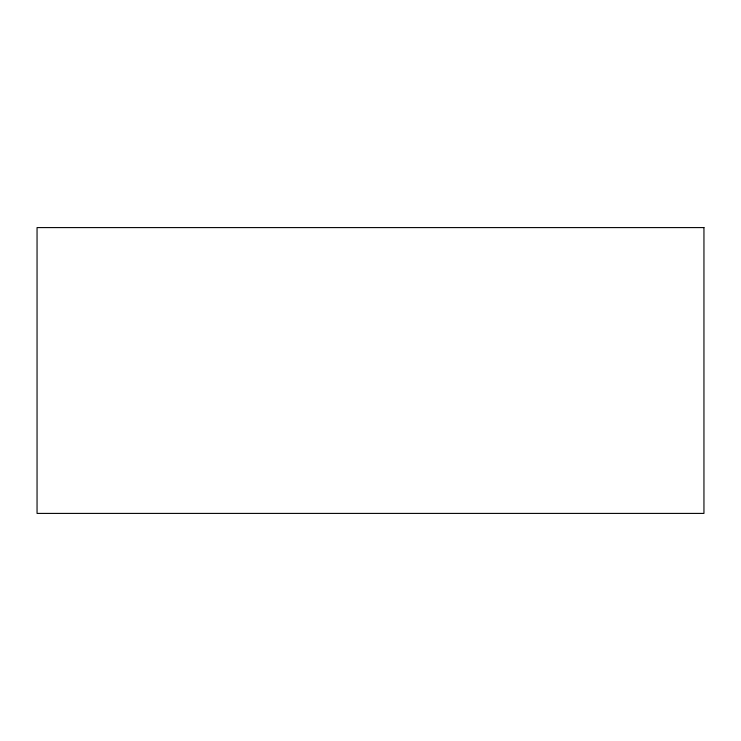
<?xml version="1.0" encoding="UTF-8"?>
<svg xmlns="http://www.w3.org/2000/svg" width="741" height="741" viewBox="0 0 741 741"><rect width="100%" height="100%" fill="white"/><g stroke="black" fill="none" stroke-linecap="round" stroke-linejoin="round"><path stroke-width="1.11" d="M703.95 227.589L37.05 227.589L37.05 513.411L703.95 513.411L703.95 227.589"/></g></svg>
